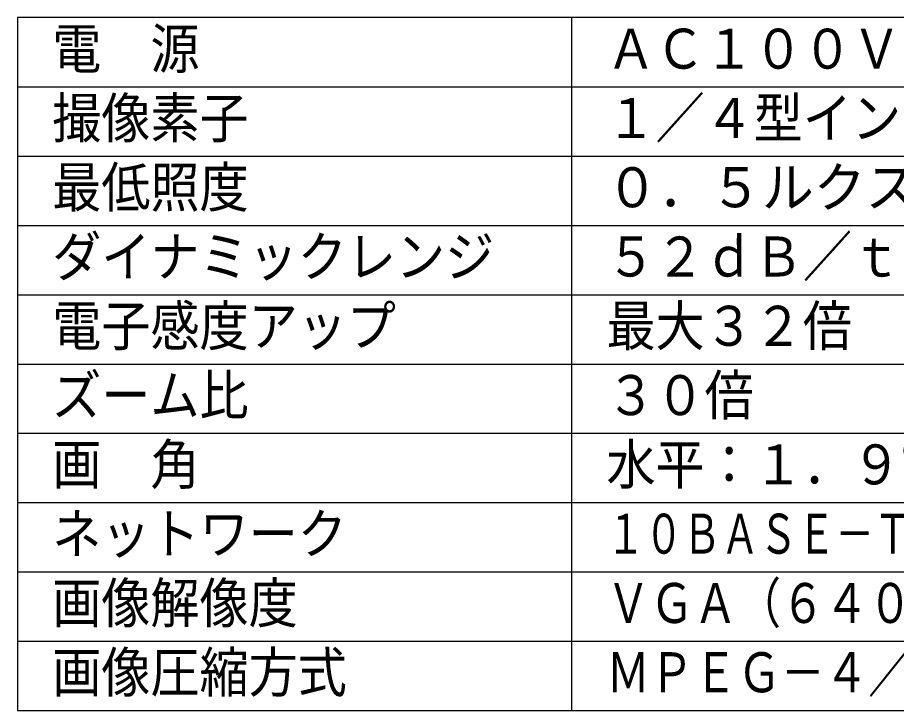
# Model space of a CAD drawing. Units: millimetres, scale not verified. Extents: x -63 to 65, y -57 to 57.
# Drawn here: x -62.7 to 0.7, y -56.5 to -6.5 of the extents above; entities that cross this region are included whole.
import ezdxf
from ezdxf.enums import TextEntityAlignment as Align

# ---------------------------------------------------------------- set-up
doc = ezdxf.new("R2010")
doc.units = ezdxf.units.MM
doc.header["$LTSCALE"] = 0.190236
doc.layers.add('0-0_MOJI1', color=2, linetype='Continuous')
doc.layers.add('0-3_WAKU', color=3, linetype='Continuous')
doc.styles.add('ＭＳ ゴシック', font='')
doc.styles.get('ＭＳ ゴシック').set_extended_font_data('MS Gothic')

msp = doc.modelspace()

# ---------------------------------------------------------------- linework, layer by layer
at = {"layer": '0-3_WAKU', "color": 4}
for p, q in [((-62.7001, -6.5), (-62.7001, -56.5001)), ((62.3001, -6.5), (-62.7001, -6.5)), ((-22.7, -56.5001), (-22.7, -6.5)), ((-62.7001, -56.5001), (62.3001, -56.5001))]:
    msp.add_line(p, q, dxfattribs=at)
at = {"layer": '0-3_WAKU', "color": 1}
for p, q in [((-62.7001, -11.5), (62.3001, -11.5)), ((-62.7001, -16.5), (62.3001, -16.5)), ((-62.7001, -21.5), (62.3001, -21.5)), ((-62.7001, -26.5), (62.3001, -26.5)), ((-62.7001, -31.5001), (62.3001, -31.5001)), ((-62.7001, -36.5001), (62.3001, -36.5001)), ((-62.7001, -41.5001), (62.3001, -41.5001)), ((-62.7001, -46.5001), (62.3001, -46.5001)), ((-62.7001, -51.5001), (62.3001, -51.5001))]:
    msp.add_line(p, q, dxfattribs=at)

# ---------------------------------------------------------------- texts
at = {"layer": '0-0_MOJI1', "style": 'ＭＳ ゴシック'}
for s, width, p in [('電\u3000源', 0.9, (-60.2001, -11.0551)), ('ＡＣ１００Ｖ\u3000５０／６０Ｈｚ\u3000１５Ｗ', 0.9, (-20.2, -11.0551)), ('撮像素子', 0.9, (-60.2001, -16.0551)), ('１／４型インターライン転送方式ＣＣＤ', 0.9, (-20.2, -16.0551)), ('最低照度', 0.9, (-60.2001, -21.0552)), ('０．５ルクス（カラー)\u3000０．０４ルクス（白黒)', 0.95, (-20.2, -21.0552)), ('ダイナミックレンジ', 0.9, (-60.2001, -26.0552)), ('５２ｄＢ／ｔｙｐ', 0.9, (-20.2, -26.0552)), ('電子感度アップ', 0.9, (-60.2001, -31.0552)), ('最大３２倍', 0.9, (-20.2, -31.0552)), ('ズーム比', 0.9, (-60.2001, -36.0552)), ('３０倍', 0.9, (-20.2, -36.0552)), ('画\u3000角', 0.9, (-60.2001, -41.0552)), ('水平：１．９° ～５２°垂直：１．４° ～４０°', 0.9, (-20.2, -41.0552)), ('１０ＢＡＳＥ－Ｔ／１００ＢＡＳＥ－ＴＸ、ＲＪ４５コネクター', 0.7, (-20.2, -46.0552)), ('ネットワーク', 0.9, (-60.2001, -46.0552)), ('画像解像度', 0.9, (-60.2001, -51.0552)), ('ＶＧＡ（６４０×４８０)／ＱＶＧＡ（３２０×２４０）', 0.8, (-20.2, -51.0552)), ('画像圧縮方式', 0.9, (-60.2001, -56.0552)), ('ＭＰＥＧ－４／ＪＰＥＧ   デュアルエンコーディング', 0.8, (-20.2, -56.0552))]:
    msp.add_text(s, height=2.887, dxfattribs=dict(at, width=width)).set_placement(p, align=Align.BOTTOM_LEFT)

doc.saveas('drawing.dxf')
